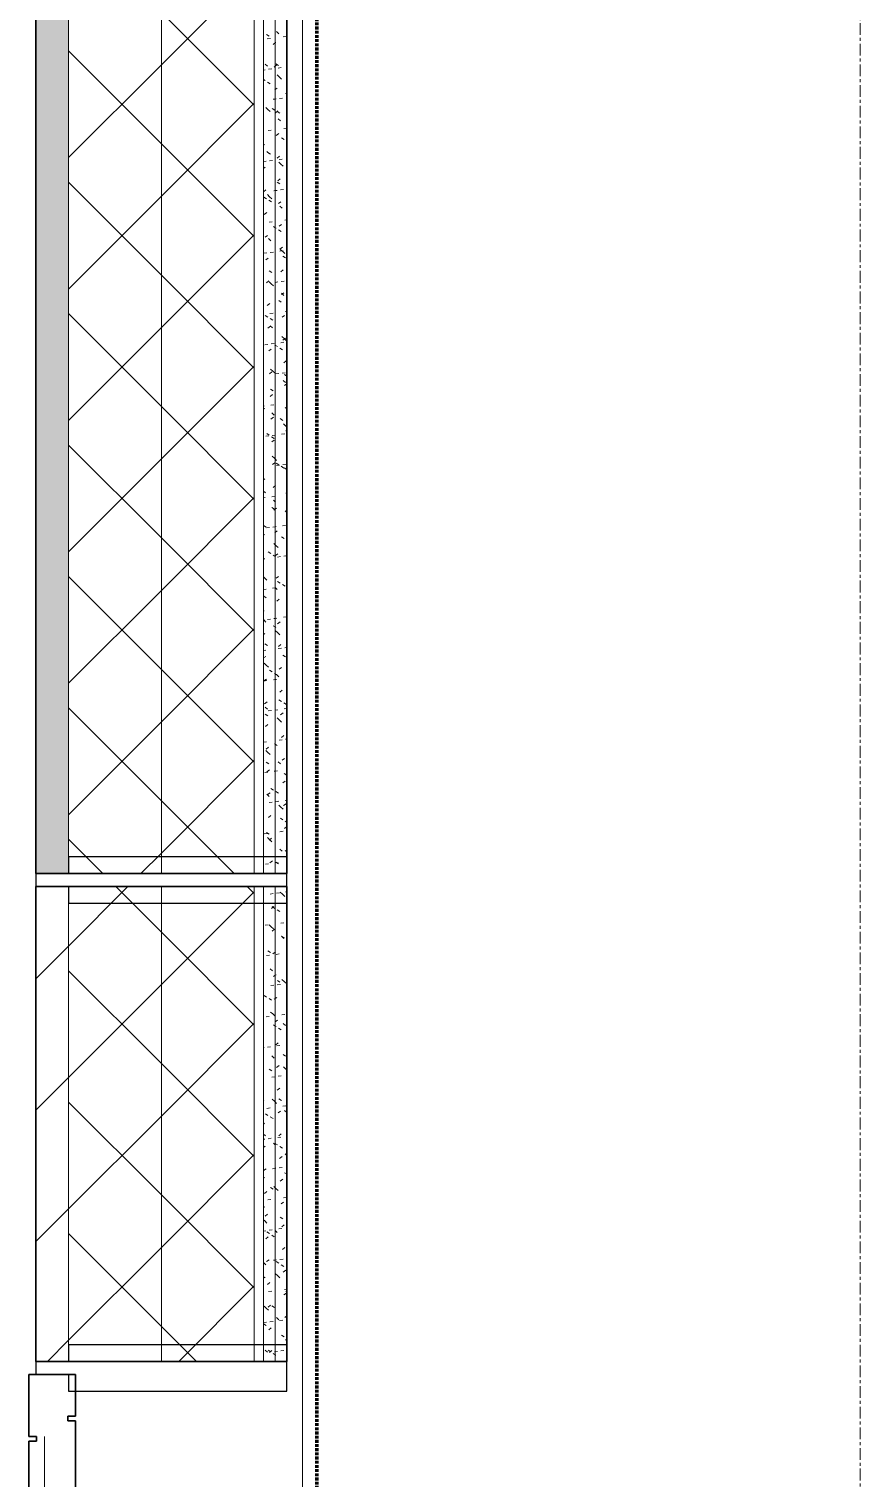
# Model space of a CAD drawing. Header units: millimetres. Extents: x -4948 to 42228, y -4856 to 69378.
# Drawn here: x -1161 to -266, y 14149 to 15708 of the extents above; entities that cross this region are included whole.
import ezdxf

# ---------------------------------------------------------------- set-up
doc = ezdxf.new("R2010")
doc.units = ezdxf.units.MM
doc.linetypes.add('Линия сетки', pattern=[22.225, 12.7, -3.175, 3.175, -3.175])
doc.linetypes.add('Штрих 3 х 1_5 мм', pattern=[4.5, 3, -1.5])
for name, color, linetype, lineweight in [('A-AREA', 32, 'Continuous', 9), ('A-DETL-THIN', 151, 'Continuous', 13), ('A-FLOR', 192, 'Continuous', 13), ('A-GLAZ-CURT', 52, 'Continuous', 9), ('A-GLAZ-CWMG', 51, 'Continuous', 9), ('A-WALL', 113, 'Continuous', 13), ('A-WALL-PATT', 111, 'Continuous', 13), ('S-GRID', 1, 'Continuous', 30)]:
    doc.layers.add(name, color=color, linetype=linetype, lineweight=lineweight)

# ---------------------------------------------------------------- blocks, each defined once
blk = doc.blocks.new('27ELB-RD-AR-0000-BIM_rvt-1-1 этаж отм_ _0_000 лотки')
at = {"layer": 'A-WALL-PATT', "lineweight": 9}
blk.add_hatch(color=252, dxfattribs=at).paths.add_polyline_path([(-1153.2, 14799.1), (-1118.2, 14799.1), (-1118.2, 16885.1), (-1153.2, 16885.1), (-1153.2, 15031.8)], flags=0)
at = {"layer": 'A-AREA', "color": 252, "linetype": 'Штрих 3 х 1_5 мм', "lineweight": 70}
blk.add_line((-851, 15787.1), (-851, 12667.1), dxfattribs=at)
at = {"layer": 'A-DETL-THIN', "color": 252, "lineweight": 9}
blk.add_line((-1143.8, 14193.1), (-1143.8, 13293.1), dxfattribs=at)
at = {"layer": 'A-FLOR', "color": 252, "lineweight": 9}
blk.add_line((-866.3, 15787.1), (-866.3, 12667.1), dxfattribs=at)
at = {"layer": 'A-GLAZ-CURT', "color": 252, "lineweight": 35}
for p, q in [((-1160.7, 14260.1), (-1160.7, 14193.1)), ((-1110.7, 14260.1), (-1160.7, 14260.1)), ((-1110.7, 14215.1), (-1110.7, 14260.1)), ((-1118.7, 14210.1), (-1118.7, 14215.1)), ((-1118.7, 14215.1), (-1110.7, 14215.1)), ((-1110.7, 14210.1), (-1118.7, 14210.1)), ((-1110.7, 14121.1), (-1110.7, 14210.1)), ((-1160.7, 14193.1), (-1152.7, 14193.1)), ((-1152.7, 14193.1), (-1152.7, 14188.1)), ((-1152.7, 14188.1), (-1160.7, 14188.1)), ((-1160.7, 14188.1), (-1160.7, 14121.1))]:
    blk.add_line(p, q, dxfattribs=at)
at = {"layer": 'A-GLAZ-CWMG', "color": 252, "lineweight": 25, "extrusion": (0, 0, -1)}
for p, q in [((-883.2, 14817.1), (-1118.2, 14817.1)), ((-1118.2, 14817.1), (-1118.2, 14799.1)), ((-883.2, 14767.1), (-883.2, 14817.1)), ((-1118.2, 14799.1), (-1153.2, 14799.1)), ((-1153.2, 14799.1), (-1153.2, 14785.1)), ((-1153.2, 14785.1), (-1118.2, 14785.1)), ((-1118.2, 14785.1), (-1118.2, 14767.1)), ((-1118.2, 14767.1), (-883.2, 14767.1)), ((-883.2, 14292.1), (-1118.2, 14292.1)), ((-1118.2, 14292.1), (-1118.2, 14274.1)), ((-883.2, 14242.1), (-883.2, 14292.1)), ((-1118.2, 14274.1), (-1153.2, 14274.1)), ((-1153.2, 14274.1), (-1153.2, 14260.1)), ((-1153.2, 14260.1), (-1118.2, 14260.1)), ((-1118.2, 14260.1), (-1118.2, 14242.1)), ((-1118.2, 14242.1), (-883.2, 14242.1))]:
    blk.add_line(p, q, dxfattribs=at)
at = {"layer": 'A-WALL', "color": 252, "lineweight": 35}
for p, q in [((-1153.2, 16885.1), (-1153.2, 14799.1)), ((-883.2, 14799.1), (-883.2, 16885.1)), ((-1153.2, 14799.1), (-883.2, 14799.1)), ((-1153.2, 14785.1), (-1153.2, 14274.1)), ((-883.2, 14785.1), (-1153.2, 14785.1)), ((-883.2, 14274.1), (-883.2, 14785.1)), ((-1153.2, 14274.1), (-883.2, 14274.1))]:
    blk.add_line(p, q, dxfattribs=at)
at = {"layer": 'A-WALL', "color": 252, "lineweight": 9}
for p, q in [((-1118.2, 14799.1), (-1118.2, 16885.1)), ((-1018.2, 14799.1), (-1018.2, 16885.1)), ((-918.2, 14799.1), (-918.2, 16885.1)), ((-908.2, 14799.1), (-908.2, 16885.1)), ((-895.7, 14799.1), (-895.7, 16885.1)), ((-1118.2, 14274.1), (-1118.2, 14785.1)), ((-1018.2, 14274.1), (-1018.2, 14785.1)), ((-918.2, 14274.1), (-918.2, 14785.1)), ((-908.2, 14274.1), (-908.2, 14785.1)), ((-895.7, 14274.1), (-895.7, 14785.1))]:
    blk.add_line(p, q, dxfattribs=at)
at = {"layer": 'A-WALL-PATT', "color": 252, "linetype": 'Continuous', "lineweight": 9}
for p, q in [((-1018.2, 15669.6), (-918.2, 15769.6)), ((-918.2, 15626), (-1018.2, 15726)), ((-894.2, 15705.2), (-891.7, 15702.9)), ((-905.1, 15702.3), (-902.3, 15700.5)), ((-904.2, 15697.4), (-900.8, 15697.8)), ((-897.7, 15691.4), (-895.7, 15693)), ((-895.7, 15693), (-895.1, 15693.5)), ((-887.2, 15699.6), (-883.9, 15700)), ((-1018.2, 15584.6), (-1118.2, 15684.6)), ((-1118.2, 15569.6), (-1018.2, 15669.6)), ((-908.2, 15663.9), (-906.4, 15664.2)), ((-906.3, 15670.2), (-903.8, 15667.9)), ((-902.8, 15664.7), (-899.4, 15665.1)), ((-896.9, 15667), (-895.7, 15667.9)), ((-895.7, 15667.9), (-894.3, 15669)), ((-894.9, 15670.5), (-892.1, 15668.7)), ((-893.7, 15658.6), (-891.3, 15656.5)), ((-892.4, 15666), (-889.1, 15666.5)), ((-908.2, 15653.7), (-906.4, 15652.6)), ((-903.9, 15651), (-901.1, 15649.2)), ((-896.1, 15642.5), (-895.7, 15642.8)), ((-895.7, 15642.8), (-893.5, 15644.5)), ((-891.3, 15656.5), (-891.3, 15656.5)), ((-891.3, 15656.5), (-888.8, 15654.2)), ((-1018.2, 15528.1), (-918.2, 15628.1)), ((-898, 15632.4), (-895.7, 15632.7)), ((-895.7, 15632.7), (-894.7, 15632.8)), ((-891.1, 15633.3), (-887.7, 15633.8)), ((-884.6, 15638.7), (-883.2, 15637.8)), ((-905.8, 15623.6), (-903.5, 15621.5)), ((-903.5, 15621.5), (-903.5, 15621.5)), ((-903.5, 15621.5), (-901, 15619.2)), ((-899, 15622.6), (-896.2, 15620.8)), ((-895.3, 15618), (-892.7, 15620.1)), ((-893.6, 15619.2), (-890.8, 15617.4)), ((-892.4, 15611.3), (-889.9, 15609.1)), ((-908.2, 15608.2), (-908, 15608.3)), ((-903.2, 15598.8), (-899.9, 15599.3)), ((-894.5, 15593.6), (-891.9, 15595.6)), ((-886.3, 15601.1), (-883.2, 15601.5)), ((-918.2, 15484.6), (-1018.2, 15584.6)), ((-908.2, 15583.1), (-907.2, 15583.8)), ((-888.7, 15590.8), (-885.9, 15589)), ((-883.4, 15587.4), (-883.2, 15587.3)), ((-908.2, 15565.3), (-905.5, 15565.7)), ((-904.6, 15576.3), (-902.1, 15574.1)), ((-903.7, 15575.1), (-900.8, 15573.3)), ((-901.8, 15566.1), (-898.5, 15566.6)), ((-893.7, 15569.1), (-891.1, 15571.1)), ((-891.9, 15564.8), (-889.6, 15562.6)), ((-891.5, 15567.5), (-888.2, 15567.9)), ((-908.2, 15558), (-906.4, 15559.4)), ((-889.6, 15562.6), (-889.6, 15562.6)), ((-889.6, 15562.6), (-887.1, 15560.3)), ((-1018.2, 15443.1), (-1118.2, 15543.1)), ((-908.2, 15532.9), (-905.6, 15534.9)), ((-897.1, 15533.9), (-895.7, 15534.1)), ((-895.7, 15534.1), (-893.7, 15534.3)), ((-893.4, 15543.3), (-890.6, 15541.5)), ((-892.9, 15544.6), (-890.3, 15546.7)), ((-890.1, 15534.8), (-886.8, 15535.2)), ((-1118.2, 15428.1), (-1018.2, 15528.1)), ((-907.8, 15527.2), (-905, 15525.4)), ((-904.1, 15529.8), (-901.7, 15527.6)), ((-902.4, 15523.7), (-899.6, 15521.9)), ((-901.7, 15527.6), (-901.7, 15527.6)), ((-901.7, 15527.6), (-899.3, 15525.3)), ((-892.1, 15520.1), (-889.5, 15522.2)), ((-890.7, 15517.5), (-888.2, 15515.2)), ((-907.4, 15508.4), (-904.8, 15510.4)), ((-885.4, 15502.5), (-883.2, 15502.8)), ((-1018.2, 15386.7), (-918.2, 15486.7)), ((-906.6, 15483.9), (-904, 15486)), ((-902.3, 15500.3), (-898.9, 15500.7)), ((-897.5, 15495.4), (-895.7, 15494.2)), ((-895.7, 15494.2), (-894.7, 15493.6)), ((-892.2, 15491.9), (-889.3, 15490.1)), ((-891.3, 15495.7), (-888.7, 15497.7)), ((-902.8, 15482.5), (-900.4, 15480.2)), ((-890.5, 15471.2), (-887.9, 15473.2)), ((-890.2, 15470.9), (-887.9, 15468.8)), ((-907.8, 15466.7), (-904.5, 15467.1)), ((-905.8, 15459.5), (-903.2, 15461.5)), ((-900.9, 15467.6), (-897.6, 15468)), ((-890.6, 15469), (-887.2, 15469.4)), ((-887.9, 15468.8), (-887.9, 15468.8)), ((-887.9, 15468.8), (-885.4, 15466.5)), ((-887.3, 15463.6), (-884.4, 15461.7)), ((-918.2, 15343.1), (-1018.2, 15443.1)), ((-902.2, 15447.8), (-899.4, 15446)), ((-889.7, 15446.7), (-887.1, 15448.8)), ((-905, 15435), (-902.4, 15437)), ((-902.3, 15435.9), (-900, 15433.8)), ((-900, 15433.8), (-900, 15433.8)), ((-900, 15433.8), (-897.5, 15431.5)), ((-896.1, 15435.4), (-895.7, 15435.4)), ((-895.7, 15435.4), (-892.8, 15435.8)), ((-889.2, 15436.3), (-885.9, 15436.7)), ((-888.9, 15422.3), (-886.3, 15424.3)), ((-888.9, 15423.6), (-886.5, 15421.4)), ((-904.2, 15410.5), (-901.6, 15412.6)), ((-891.9, 15416), (-889.1, 15414.2)), ((-1018.2, 15301.7), (-1118.2, 15401.7)), ((-906.3, 15399.9), (-903.5, 15398.1)), ((-901.3, 15401.8), (-898, 15402.2)), ((-900.9, 15396.5), (-898.1, 15394.7)), ((-888.1, 15397.8), (-885.5, 15399.8)), ((-884.4, 15404), (-883.2, 15404.2)), ((-1118.2, 15286.7), (-1018.2, 15386.7)), ((-903.4, 15386), (-900.8, 15388.1)), ((-901.1, 15388.6), (-898.6, 15386.4)), ((-888.5, 15377.1), (-886.1, 15374.9)), ((-906.9, 15368.2), (-903.6, 15368.6)), ((-902.6, 15361.6), (-900, 15363.6)), ((-899.9, 15369.1), (-896.6, 15369.5)), ((-896, 15368.1), (-895.7, 15367.8)), ((-895.7, 15367.8), (-893.2, 15366.3)), ((-890.7, 15364.7), (-887.9, 15362.9)), ((-889.6, 15370.4), (-886.3, 15370.9)), ((-887.3, 15373.3), (-884.7, 15375.4)), ((-886.1, 15374.9), (-886.1, 15374.9)), ((-886.1, 15374.9), (-883.6, 15372.6)), ((-908.2, 15350.5), (-908.1, 15350.5)), ((-886.5, 15348.8), (-883.9, 15350.9)), ((-1018.2, 15245.3), (-918.2, 15345.3)), ((-901.8, 15337.1), (-899.2, 15339.1)), ((-900.6, 15342.1), (-898.3, 15339.9)), ((-898.3, 15339.9), (-898.3, 15339.9)), ((-898.3, 15339.9), (-895.8, 15337.6)), ((-895.2, 15336.8), (-891.9, 15337.3)), ((-888.2, 15337.7), (-884.9, 15338.2)), ((-885.8, 15336.3), (-883.2, 15334.6)), ((-901, 15312.6), (-898.4, 15314.7)), ((-900.7, 15320.5), (-897.9, 15318.7)), ((-887.2, 15329.8), (-884.7, 15327.5)), ((-885.7, 15324.4), (-883.2, 15326.3)), ((-918.2, 15201.7), (-1018.2, 15301.7)), ((-908.2, 15302.9), (-907.9, 15302.6)), ((-908.2, 15302.2), (-907.4, 15302.3)), ((-908.2, 15300), (-906.9, 15299.2)), ((-900.4, 15303.3), (-897.1, 15303.7)), ((-884.9, 15299.9), (-883.2, 15301.3)), ((-883.5, 15305.5), (-883.2, 15305.5)), ((-900.2, 15288.2), (-897.6, 15290.2)), ((-899.4, 15294.8), (-896.9, 15292.5)), ((-890.4, 15288.7), (-887.6, 15286.9)), ((-886.7, 15283.2), (-884.4, 15281.1)), ((-905.9, 15269.7), (-902.6, 15270.1)), ((-904.8, 15272.6), (-902, 15270.8)), ((-899.5, 15269.2), (-896.6, 15267.4)), ((-899, 15270.6), (-895.7, 15271)), ((-888.7, 15271.9), (-885.4, 15272.4)), ((-884.4, 15281.1), (-884.4, 15281.1)), ((-884.4, 15281.1), (-883.2, 15279.9)), ((-884.1, 15275.4), (-883.2, 15276.2)), ((-1018.2, 15160.3), (-1118.2, 15260.3)), ((-899.4, 15263.7), (-896.8, 15265.7)), ((-1118.2, 15145.3), (-1018.2, 15245.3)), ((-908.2, 15236.5), (-907.8, 15236.5)), ((-898.9, 15248.2), (-896.5, 15246.1)), ((-898.6, 15239.2), (-896, 15241.3)), ((-896.5, 15246.1), (-896.5, 15246.1)), ((-896.5, 15246.1), (-895.7, 15245.3)), ((-895.7, 15245.3), (-894.1, 15243.8)), ((-894.6, 15240.8), (-891.7, 15239)), ((-894.2, 15238.3), (-890.9, 15238.7)), ((-889.2, 15237.4), (-886.4, 15235.6)), ((-887.3, 15239.2), (-884, 15239.7)), ((-883.3, 15251), (-883.2, 15251.1)), ((-908.2, 15224.2), (-906.7, 15223.2)), ((-885.5, 15235.9), (-883.2, 15233.8)), ((-908.2, 15210.6), (-906.2, 15208.8)), ((-899.4, 15204.7), (-896.1, 15205.2)), ((-897.8, 15214.7), (-895.7, 15216.4)), ((-895.7, 15216.4), (-895.2, 15216.8)), ((-884.3, 15209), (-883.2, 15208.3)), ((-1018.2, 15103.9), (-918.2, 15203.9)), ((-908.2, 15203.6), (-906.4, 15203.8)), ((-899.2, 15193.2), (-896.4, 15191.4)), ((-897.6, 15200.9), (-895.7, 15199.1)), ((-897, 15190.3), (-895.7, 15191.3)), ((-895.7, 15199.1), (-895.2, 15198.7)), ((-895.7, 15191.3), (-894.4, 15192.3)), ((-885, 15189.4), (-883.2, 15187.7)), ((-918.2, 15060.3), (-1018.2, 15160.3)), ((-908.2, 15173.6), (-905.4, 15171.9)), ((-908.2, 15164.5), (-907.3, 15163.7)), ((-905, 15171.1), (-901.7, 15171.6)), ((-898.1, 15172), (-895.7, 15172.4)), ((-896.2, 15165.8), (-895.7, 15166.2)), ((-895.7, 15172.4), (-894.7, 15172.5)), ((-895.7, 15166.2), (-893.6, 15167.8)), ((-889, 15161.4), (-886.1, 15159.6)), ((-887.7, 15173.4), (-884.4, 15173.8)), ((-903.3, 15145.3), (-900.5, 15143.5)), ((-897.1, 15154.4), (-895.7, 15153)), ((-895.7, 15153), (-894.8, 15152.2)), ((-895.4, 15141.3), (-892.8, 15143.4)), ((-894.8, 15152.2), (-894.8, 15152.2)), ((-894.8, 15152.2), (-892.3, 15149.9)), ((-908.2, 15137.8), (-906.9, 15138)), ((-898, 15141.9), (-895.7, 15140.4)), ((-895.7, 15140.4), (-895.2, 15140.1)), ((-893.3, 15139.8), (-890, 15140.2)), ((-886.4, 15140.7), (-883.2, 15141.1)), ((-883.7, 15142.1), (-883.2, 15141.6)), ((-1018.2, 15018.9), (-1118.2, 15118.9)), ((-908.2, 15118.3), (-906.9, 15117.2)), ((-906.9, 15117.2), (-906.9, 15117.2)), ((-906.9, 15117.2), (-904.5, 15114.9)), ((-894.6, 15116.9), (-892, 15118.9)), ((-893.1, 15113.5), (-890.3, 15111.7)), ((-1118.2, 15003.9), (-1018.2, 15103.9)), ((-908.2, 15104.9), (-905.5, 15105.3)), ((-908, 15097.7), (-905.2, 15095.9)), ((-898.5, 15106.2), (-895.7, 15106.6)), ((-895.9, 15107.1), (-895.7, 15106.9)), ((-895.7, 15106.9), (-893.4, 15104.8)), ((-895.7, 15106.6), (-895.2, 15106.7)), ((-887.7, 15110.1), (-884.9, 15108.3)), ((-908.2, 15081.4), (-907.5, 15081.9)), ((-893.8, 15092.4), (-891.2, 15094.4)), ((-883.3, 15095.5), (-883.2, 15095.4)), ((-908, 15072.1), (-905.6, 15069.8)), ((-904.1, 15072.6), (-900.7, 15073)), ((-897.8, 15065.9), (-895.7, 15064.6)), ((-897.1, 15073.5), (-895.7, 15073.7)), ((-895.7, 15073.7), (-893.8, 15074)), ((-893, 15067.9), (-890.4, 15070)), ((-886.8, 15074.9), (-883.5, 15075.3)), ((-1018.2, 14962.5), (-918.2, 15062.5)), ((-908.2, 15056.3), (-906.7, 15057.4)), ((-895.7, 15064.6), (-894.9, 15064.1)), ((-895.4, 15060.5), (-893.1, 15058.4)), ((-893.1, 15058.4), (-893.1, 15058.4)), ((-893.1, 15058.4), (-890.6, 15056.1)), ((-908.2, 15039.2), (-905.9, 15039.5)), ((-906.8, 15046.4), (-903.9, 15044.6)), ((-892.3, 15041.3), (-889, 15041.7)), ((-892.2, 15043.5), (-889.6, 15045.5)), ((-887.5, 15034.1), (-884.7, 15032.3)), ((-885.4, 15042.2), (-883.2, 15042.5)), ((-918.2, 14918.9), (-1018.2, 15018.9)), ((-908.2, 15031.2), (-905.9, 15032.9)), ((-907.5, 15025.5), (-905.2, 15023.4)), ((-905.2, 15023.4), (-905.2, 15023.4)), ((-905.2, 15023.4), (-902.7, 15021.1)), ((-901.9, 15018), (-899, 15016.2)), ((-891.4, 15019), (-888.8, 15021)), ((-907.9, 15006.3), (-904.6, 15006.8)), ((-907.8, 15006.4), (-905.1, 15008.5)), ((-897.6, 15007.7), (-895.7, 15007.9)), ((-896.5, 15014.6), (-895.7, 15014.1)), ((-895.7, 15014.1), (-893.7, 15012.8)), ((-895.7, 15007.9), (-894.2, 15008.1)), ((-894.2, 15013.2), (-891.7, 15011)), ((-890.6, 14994.5), (-888, 14996.5)), ((-1018.2, 14877.5), (-1118.2, 14977.5)), ((-907, 14981.9), (-904.3, 14984)), ((-906.3, 14978.2), (-903.8, 14976)), ((-903.1, 14974.1), (-899.8, 14974.5)), ((-896.2, 14975), (-895.7, 14975.1)), ((-895.7, 14975.1), (-892.9, 14975.4)), ((-891.6, 14986.2), (-888.8, 14984.4)), ((-889.8, 14970), (-887.2, 14972.1)), ((-886.3, 14982.8), (-883.4, 14981)), ((-885.9, 14976.4), (-883.2, 14976.7)), ((-1118.2, 14862.5), (-1018.2, 14962.5)), ((-906.5, 14970.5), (-903.7, 14968.7)), ((-906.2, 14957.5), (-903.5, 14959.5)), ((-893.7, 14966.7), (-891.3, 14964.5)), ((-891.3, 14964.5), (-891.3, 14964.5)), ((-891.3, 14964.5), (-888.9, 14962.2)), ((-908.2, 14940.5), (-905, 14941)), ((-891.4, 14942.7), (-888.1, 14943.2)), ((-889, 14945.6), (-886.4, 14947.6)), ((-884.5, 14943.7), (-883.2, 14943.8)), ((-905.8, 14931.7), (-903.5, 14929.5)), ((-905.4, 14933), (-902.7, 14935)), ((-903.5, 14929.5), (-903.5, 14929.5)), ((-903.5, 14929.5), (-901, 14927.2)), ((-896.3, 14938.7), (-895.7, 14938.3)), ((-895.7, 14938.3), (-893.4, 14936.9)), ((-1018.2, 14821), (-918.2, 14921)), ((-908.2, 14921), (-907.8, 14920.7)), ((-905.3, 14919.1), (-902.5, 14917.3)), ((-904.6, 14908.5), (-901.9, 14910.6)), ((-896.6, 14909.2), (-895.7, 14909.3)), ((-895.7, 14909.3), (-893.3, 14909.6)), ((-892.4, 14919.4), (-889.9, 14917.1)), ((-888.2, 14921.1), (-885.6, 14923.1)), ((-906.9, 14907.8), (-903.6, 14908.3)), ((-887.4, 14896.6), (-884.8, 14898.7)), ((-886, 14906.9), (-883.2, 14905)), ((-904.6, 14884.4), (-902.1, 14882.1)), ((-903.8, 14884.1), (-901.1, 14886.1)), ((-900.4, 14890.7), (-897.6, 14888.9)), ((-895, 14887.3), (-892.2, 14885.5)), ((-884.9, 14877.8), (-883.2, 14878.1)), ((-939.8, 14799.1), (-1018.2, 14877.5)), ((-902.2, 14875.6), (-898.8, 14876)), ((-895.2, 14876.5), (-891.9, 14876.9)), ((-891.9, 14872.8), (-889.6, 14870.7)), ((-889.6, 14870.7), (-889.6, 14870.7)), ((-889.6, 14870.7), (-887.1, 14868.4)), ((-886.6, 14872.2), (-884, 14874.2)), ((-903, 14859.6), (-900.3, 14861.6)), ((-890.1, 14858.9), (-887.3, 14857.1)), ((-885.8, 14847.7), (-883.2, 14849.7)), ((-884.8, 14855.5), (-883.2, 14854.5)), ((-1081.2, 14799.1), (-1118.2, 14836)), ((-907.4, 14842), (-904.1, 14842.4)), ((-905.1, 14843.2), (-902.2, 14841.4)), ((-904.1, 14837.8), (-901.7, 14835.7)), ((-902.2, 14835.1), (-899.5, 14837.2)), ((-901.7, 14835.7), (-901.7, 14835.7)), ((-901.7, 14835.7), (-899.3, 14833.4)), ((-890.5, 14844.2), (-887.1, 14844.7)), ((-883.5, 14845.1), (-883.2, 14845.2)), ((-1040.1, 14799.1), (-1018.2, 14821)), ((-890.7, 14825.5), (-888.2, 14823.3)), ((-885, 14823.2), (-883.2, 14824.6)), ((-906, 14809.3), (-902.7, 14809.7)), ((-901.4, 14810.7), (-898.7, 14812.7)), ((-895.7, 14810.7), (-892.4, 14811.1)), ((-895.7, 14810.7), (-895.7, 14810.7)), ((-894.8, 14811.4), (-892, 14809.6)), ((-1118.2, 14721), (-1054.1, 14785.1)), ((-1018.2, 14736), (-1067.2, 14785.1)), ((-918.2, 14777.5), (-925.8, 14785.1)), ((-883.8, 14799.1), (-883.2, 14799.6)), ((-1018.2, 14679.6), (-918.2, 14779.6)), ((-901.2, 14777), (-897.9, 14777.5)), ((-894.3, 14778), (-891, 14778.4)), ((-890.2, 14779), (-887.9, 14776.8)), ((-887.9, 14776.8), (-887.9, 14776.8)), ((-887.9, 14776.8), (-885.4, 14774.5)), ((-884.5, 14779.6), (-883.2, 14778.7)), ((-884, 14779.3), (-883.2, 14779.4)), ((-883.4, 14774.3), (-883.2, 14774.5)), ((-899.8, 14761.7), (-897.1, 14763.8)), ((-898.9, 14763.5), (-896.1, 14761.7)), ((-893.6, 14760), (-890.7, 14758.2)), ((-906.4, 14743.5), (-903.1, 14743.9)), ((-902.3, 14744), (-900, 14741.8)), ((-900, 14741.8), (-900, 14741.8)), ((-900, 14741.8), (-897.5, 14739.5)), ((-899, 14737.2), (-896.3, 14739.3)), ((-889.5, 14745.7), (-886.2, 14746.1)), ((-918.2, 14636), (-1018.2, 14736)), ((-889, 14731.7), (-886.5, 14729.4)), ((-888.7, 14731.7), (-885.8, 14729.9)), ((-883.3, 14728.2), (-883.2, 14728.2)), ((-1153.2, 14686), (-1118.2, 14721)), ((-905.1, 14710.8), (-901.7, 14711.2)), ((-903.6, 14715.9), (-900.7, 14714.1)), ((-898.2, 14712.8), (-895.7, 14714.7)), ((-895.7, 14714.7), (-895.5, 14714.8)), ((-894.7, 14712.1), (-891.4, 14712.6)), ((-1018.2, 14594.6), (-1118.2, 14694.6)), ((-901.1, 14696.7), (-898.6, 14694.4)), ((-1118.2, 14579.6), (-1018.2, 14679.6)), ((-900.3, 14678.5), (-897, 14679)), ((-897.4, 14688.3), (-895.7, 14689.6)), ((-895.7, 14689.6), (-894.7, 14690.3)), ((-893.4, 14679.4), (-890, 14679.9)), ((-893.3, 14684.1), (-890.5, 14682.3)), ((-888.5, 14685.1), (-886.1, 14683)), ((-886.1, 14683), (-886.1, 14683)), ((-886.1, 14683), (-883.6, 14680.7)), ((-907.7, 14668), (-904.9, 14666.2)), ((-902.3, 14664.6), (-899.5, 14662.8)), ((-896.6, 14663.8), (-895.7, 14664.5)), ((-895.7, 14664.5), (-893.9, 14665.9)), ((-905.5, 14644.9), (-902.2, 14645.4)), ((-900.6, 14650.1), (-898.3, 14648)), ((-898.3, 14648), (-898.3, 14648)), ((-898.3, 14648), (-895.8, 14645.7)), ((-888.6, 14647.2), (-885.2, 14647.6)), ((-1018.2, 14538.2), (-918.2, 14638.2)), ((-897.4, 14636.2), (-895.7, 14635)), ((-895.8, 14639.4), (-895.7, 14639.5)), ((-895.7, 14639.5), (-893.1, 14641.4)), ((-895.7, 14635), (-894.6, 14634.4)), ((-892.1, 14632.8), (-889.3, 14631)), ((-887.2, 14637.8), (-884.7, 14635.6)), ((-904.1, 14612.2), (-900.8, 14612.7)), ((-895, 14614.9), (-892.3, 14616.9)), ((-893.8, 14613.6), (-890.5, 14614)), ((-908.2, 14611.7), (-907.7, 14611.8)), ((-908.2, 14610.9), (-907.9, 14610.7)), ((-899.4, 14602.8), (-896.9, 14600.6)), ((-887.2, 14604.4), (-884.4, 14602.6)), ((-918.2, 14494.6), (-1018.2, 14594.6)), ((-902.1, 14588.6), (-899.3, 14586.8)), ((-894.2, 14590.4), (-891.5, 14592.5)), ((-892.4, 14580.9), (-889.1, 14581.3)), ((-886.7, 14591.2), (-884.4, 14589.1)), ((-884.4, 14589.1), (-884.4, 14589.1)), ((-884.4, 14589.1), (-883.2, 14588)), ((-1153.2, 14544.6), (-1118.2, 14579.6)), ((-899.3, 14580), (-896, 14580.4)), ((-893.4, 14565.9), (-890.7, 14568)), ((-1018.2, 14453.2), (-1118.2, 14553.2)), ((-908.2, 14554.6), (-907.9, 14554.8)), ((-898.9, 14556.2), (-896.5, 14554.1)), ((-896.5, 14554.1), (-896.5, 14554.1)), ((-896.5, 14554.1), (-895.7, 14553.3)), ((-895.7, 14553.3), (-894.1, 14551.8)), ((-891.8, 14556.8), (-889, 14555)), ((-1118.2, 14438.2), (-1018.2, 14538.2)), ((-906.2, 14540.7), (-903.4, 14538.9)), ((-904.6, 14546.4), (-901.2, 14546.9)), ((-900.9, 14537.3), (-898, 14535.5)), ((-892.6, 14541.5), (-889.9, 14543.5)), ((-887.6, 14548.7), (-884.3, 14549.1)), ((-885.5, 14544), (-883.2, 14541.9)), ((-908.2, 14529.5), (-907.1, 14530.4)), ((-891.8, 14517), (-889.1, 14519)), ((-908.2, 14518.6), (-906.2, 14516.8)), ((-908.2, 14513.1), (-906.8, 14513.2)), ((-908.2, 14504.4), (-906.3, 14505.9)), ((-903.2, 14513.7), (-899.9, 14514.2)), ((-897.6, 14509), (-895.7, 14507.2)), ((-896, 14508.9), (-895.7, 14508.7)), ((-895.7, 14508.7), (-893.1, 14507.1)), ((-895.7, 14507.2), (-895.2, 14506.7)), ((-892.9, 14515.1), (-889.5, 14515.5)), ((-890.6, 14505.5), (-887.8, 14503.7)), ((-1018.2, 14396.8), (-918.2, 14496.8)), ((-908.2, 14491.4), (-908, 14491.3)), ((-891, 14492.5), (-888.3, 14494.6)), ((-885, 14497.4), (-883.2, 14495.7)), ((-908.2, 14472.5), (-907.3, 14471.7)), ((-908.1, 14479.4), (-905.5, 14481.4)), ((-898.4, 14481.5), (-895.7, 14481.8)), ((-895.7, 14481.8), (-895.1, 14481.9)), ((-891.5, 14482.4), (-888.1, 14482.8)), ((-885.7, 14477.1), (-883.2, 14475.5)), ((-907.3, 14454.9), (-904.7, 14457)), ((-900.6, 14461.3), (-897.8, 14459.5)), ((-897.1, 14462.4), (-895.7, 14461)), ((-895.7, 14461), (-894.8, 14460.3)), ((-894.8, 14460.3), (-894.8, 14460.3)), ((-894.8, 14460.3), (-892.3, 14458)), ((-890.2, 14468.1), (-887.5, 14470.1)), ((-918.2, 14353.2), (-1018.2, 14453.2)), ((-903.6, 14447.9), (-900.3, 14448.3)), ((-889.4, 14443.6), (-886.7, 14445.6)), ((-886.7, 14450.1), (-883.4, 14450.6)), ((-883.7, 14450.1), (-883.2, 14449.6)), ((-1153.2, 14403.2), (-1118.2, 14438.2)), ((-908.2, 14440.9), (-906.8, 14440)), ((-908.2, 14426.4), (-906.9, 14425.3)), ((-906.5, 14430.4), (-903.9, 14432.5)), ((-890.4, 14429.5), (-887.5, 14427.7)), ((-1018.2, 14311.8), (-1118.2, 14411.8)), ((-908.2, 14414.4), (-905.8, 14414.7)), ((-906.9, 14425.3), (-906.9, 14425.3)), ((-906.9, 14425.3), (-904.5, 14423)), ((-904.7, 14413.4), (-901.9, 14411.6)), ((-902.2, 14415.2), (-898.9, 14415.6)), ((-899.4, 14410), (-896.6, 14408.2)), ((-895.9, 14415.1), (-895.7, 14414.9)), ((-895.7, 14414.9), (-893.4, 14412.9)), ((-891.9, 14416.6), (-888.6, 14417)), ((-888.6, 14419.1), (-885.9, 14421.2)), ((-1118.2, 14296.8), (-1018.2, 14396.8)), ((-905.7, 14406), (-903.1, 14408)), ((-887.8, 14394.6), (-885.1, 14396.7)), ((-883.3, 14403.5), (-883.2, 14403.5)), ((-908, 14380.1), (-905.6, 14377.9)), ((-904.9, 14381.5), (-902.3, 14383.5)), ((-897.5, 14382.9), (-895.7, 14383.2)), ((-895.7, 14383.2), (-894.1, 14383.4)), ((-894.5, 14381.6), (-891.7, 14379.8)), ((-890.5, 14383.9), (-887.2, 14384.3)), ((-908.2, 14365.1), (-906.6, 14364)), ((-895.4, 14368.5), (-893.1, 14366.4)), ((-893.1, 14366.4), (-893.1, 14366.4)), ((-893.1, 14366.4), (-890.6, 14364.1)), ((-889.1, 14378.2), (-886.3, 14376.4)), ((-887, 14370.2), (-884.3, 14372.2)), ((-999.4, 14274.1), (-918.2, 14355.3)), ((-904.1, 14357), (-901.5, 14359.1)), ((-902.7, 14349.4), (-899.4, 14349.8)), ((-886.2, 14345.7), (-883.5, 14347.7)), ((-885.7, 14351.6), (-883.2, 14351.9)), ((-884.2, 14349.8), (-883.2, 14349.1)), ((-907.5, 14333.5), (-905.2, 14331.4)), ((-903.3, 14332.6), (-900.7, 14334.6)), ((-899.1, 14334), (-896.3, 14332.2)), ((-908.2, 14315.8), (-904.9, 14316.2)), ((-905.2, 14331.4), (-905.2, 14331.4)), ((-905.2, 14331.4), (-902.7, 14329.1)), ((-901.3, 14316.7), (-898, 14317.1)), ((-894.2, 14321.3), (-891.7, 14319)), ((-891, 14318), (-887.6, 14318.5)), ((-885.4, 14321.2), (-883.2, 14323)), ((-980.5, 14274.1), (-1018.2, 14311.8)), ((-908.2, 14314.5), (-905.3, 14312.7)), ((-902.5, 14308.1), (-899.9, 14310.1)), ((-888.9, 14302.2), (-886.1, 14300.4)), ((-1140.8, 14274.1), (-1118.2, 14296.8)), ((-906.3, 14286.3), (-903.8, 14284)), ((-903.3, 14286.1), (-900.4, 14284.3)), ((-901.7, 14283.6), (-899.1, 14285.7)), ((-889.6, 14285.3), (-886.3, 14285.8)), ((-884.6, 14296.8), (-883.2, 14297.9)), ((-897.9, 14282.7), (-895.7, 14281.3)), ((-896.5, 14284.4), (-895.7, 14284.5)), ((-895.7, 14284.5), (-893.2, 14284.9)), ((-895.7, 14281.3), (-895.1, 14280.9)), ((-893.7, 14274.7), (-893, 14274.1))]:
    blk.add_line(p, q, dxfattribs=at)
blk = doc.blocks.new('27ELB-RD-KR2-0000-BIM_rvt-1-1 этаж отм_ _0_000 лотки')
at = {"layer": 'S-GRID', "color": 252, "linetype": 'Линия сетки', "lineweight": 9}
blk.add_line((-266.1, -4856.4), (-266.1, 68377.9), dxfattribs=at)

msp = doc.modelspace()

# ---------------------------------------------------------------- block references
at = {"lineweight": 5}
for name in ['27ELB-RD-KR2-0000-BIM_rvt-1-1 этаж отм_ _0_000 лотки', '27ELB-RD-AR-0000-BIM_rvt-1-1 этаж отм_ _0_000 лотки']:
    msp.add_blockref(name, (0, 0), dxfattribs=at)

doc.saveas('drawing.dxf')
